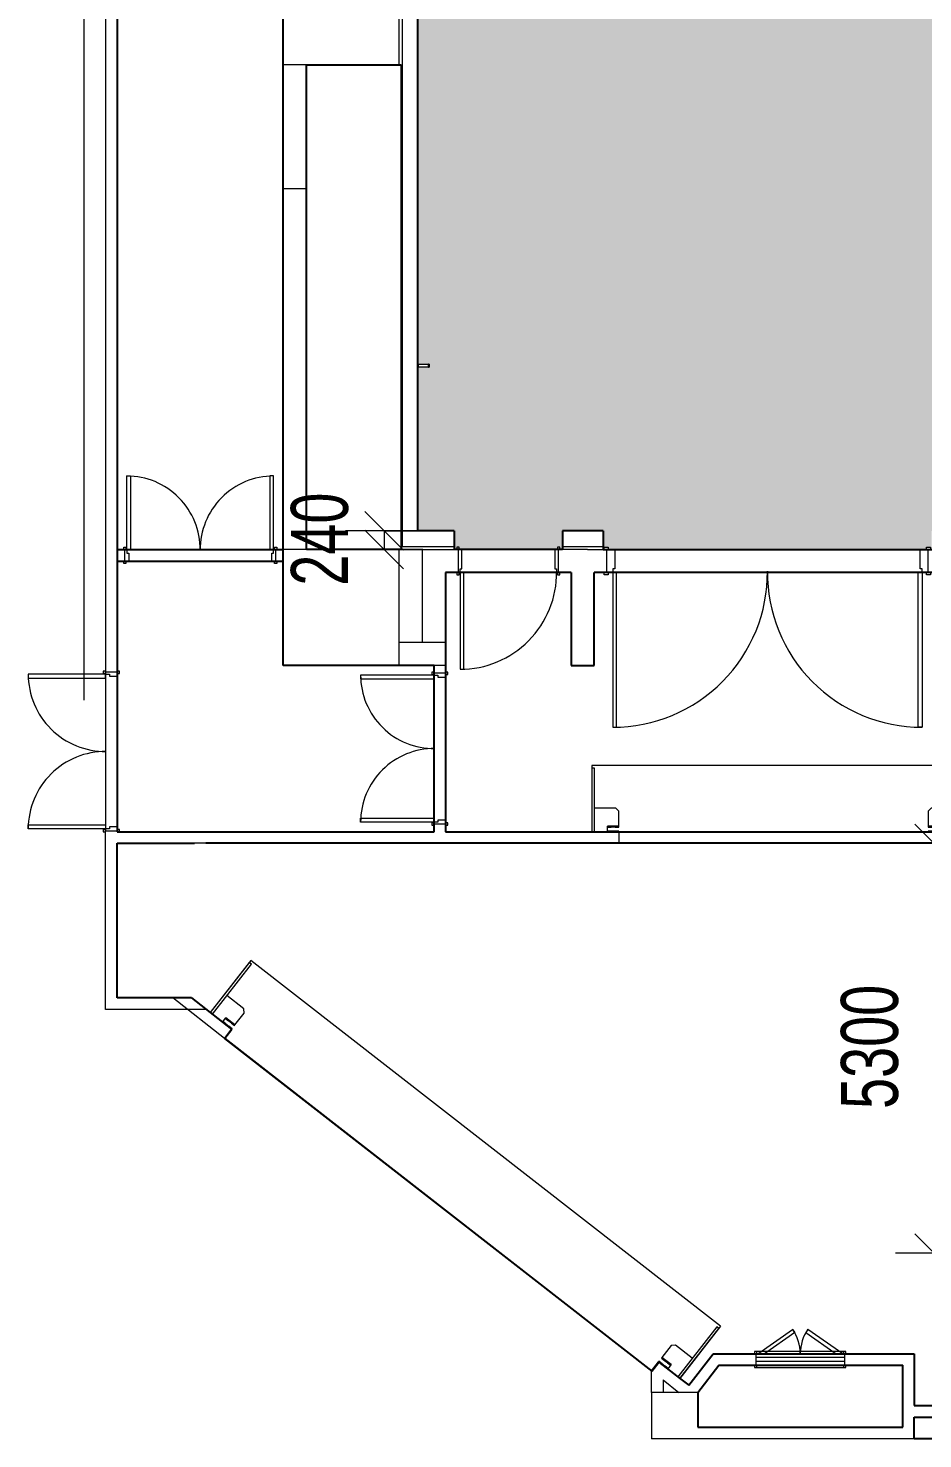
# Model space of a CAD drawing. Header units: millimetres. Extents: x 35540 to 832230, y -10956 to 416550.
# Drawn here: x 36639 to 48212, y -2143 to 16097 of the extents above; entities that cross this region are included whole.
import ezdxf

# ---------------------------------------------------------------- set-up
doc = ezdxf.new("R2010")
doc.units = ezdxf.units.MM
for name, color, linetype, lineweight in [('A-ANNO-DIMS', 211, 'Continuous', 5), ('A-ANNO-DIMS-500', 211, 'Continuous', 5), ('A-AREA-BNDY', 1, 'Continuous', 18), ('A-AREA-PATT', 32, 'Continuous', 5), ('A-DOOR', 31, 'Continuous', 5), ('A-DOOR-FRAM', 31, 'Continuous', 15), ('A-FLOR', 192, 'Continuous', 5), ('A-WALL', 113, 'Continuous', 5), ('Q-SPCQ', 91, 'Continuous', 5), ('S-BEAM', 12, 'Continuous', 5), ('S-COLS', 52, 'Continuous', 5)]:
    doc.layers.add(name, color=color, linetype=linetype, lineweight=lineweight)
doc.styles.add('Arial', font='arial.ttf', dxfattribs={"width": 0.7, "height": 737.649701})
doc.dimstyles.new('Linear_-_1_5mm_Arial', dxfattribs={"dimscale": 304.8, "dimtxt": 750, "dimasz": 1.64042, "dimexe": 1.64042, "dimexo": 0.0625, "dimgap": 0.82021, "dimtad": 1, "dimdec": 0, "dimzin": 0, "dimdsep": 46, "dimtxsty": 'Arial', "dimblk1": 'OBLIQUE', "dimblk2": 'OBLIQUE', "dimsah": 1, "dimcen": 0.09, "dimadec": 0, "dimazin": 0, "dimtfac": 1, "dimtdec": 4, "dimtix": 1, "dimtmove": 0, "dimatfit": 3, "dimfxl": 1.64042, "dimfxlon": 1, "dimtvp": 1, "dimtolj": 1, "dimtzin": 0, "dimarcsym": 2})

# ---------------------------------------------------------------- blocks, each defined once
blk = doc.blocks.new('DLN-Double Door__X03_ - _M19_1900 x 2450 _WH_-16954910-G_F U_F_A_')
at = {"layer": 'A-DOOR'}
for p, q in [((-900, -75), (-950, -75)), ((-950, -75), (-950, -1025)), ((-900, -1025), (-900, -75)), ((900, -75), (950, -75)), ((900, -1025), (900, -75)), ((950, -75), (950, -1025)), ((-950, -1025), (-900, -1025)), ((950, -1025), (900, -1025))]:
    blk.add_line(p, q, dxfattribs=at)
for centre, start, end in [((-950, -75), 270, 0.5), ((950, -75), 179.5, 270)]:
    blk.add_arc(centre, 950, start, end, dxfattribs=at)
at = {"layer": 'A-DOOR-FRAM'}
for p, q in [((-960, 105), (-990, 105)), ((-990, 105), (-990, 75)), ((-990, 75), (-960, 75)), ((-925, 75), (-975, 75)), ((-975, 75), (-975, -75)), ((-960, 75), (-960, 105)), ((-925, -25), (-925, 75)), ((925, 75), (925, -25)), ((975, 75), (925, 75)), ((990, 105), (960, 105)), ((960, 105), (960, 75)), ((960, 75), (990, 75)), ((975, -75), (975, 75)), ((990, 75), (990, 105)), ((-960, -75), (-990, -75)), ((-990, -75), (-990, -105)), ((-990, -105), (-960, -105)), ((-975, -75), (-950, -75)), ((-960, -105), (-960, -75)), ((-950, -75), (-950, -25)), ((-950, -25), (-925, -25)), ((925, -25), (950, -25)), ((950, -25), (950, -75)), ((950, -75), (975, -75)), ((990, -75), (960, -75)), ((960, -75), (960, -105)), ((960, -105), (990, -105)), ((990, -105), (990, -75))]:
    blk.add_line(p, q, dxfattribs=at)
blk = doc.blocks.new('DLN-Double Door__X03_ - _M50_2000 x 2450 _WH_-16954902-G_F U_F_A_')
at = {"layer": 'A-DOOR'}
for p, q in [((-950, -75), (-1000, -75)), ((-1000, -75), (-1000, -1075)), ((-950, -1075), (-950, -75)), ((950, -75), (1000, -75)), ((950, -1075), (950, -75)), ((1000, -75), (1000, -1075)), ((-1000, -1075), (-950, -1075)), ((1000, -1075), (950, -1075))]:
    blk.add_line(p, q, dxfattribs=at)
for centre, start, end in [((-1000, -75), 270, 0.5), ((1000, -75), 179.5, 270)]:
    blk.add_arc(centre, 1000, start, end, dxfattribs=at)
at = {"layer": 'A-DOOR-FRAM'}
for p, q in [((-1010, 105), (-1040, 105)), ((-1040, 105), (-1040, 75)), ((-1040, 75), (-1010, 75)), ((-975, 75), (-1025, 75)), ((-1025, 75), (-1025, -75)), ((-1010, 75), (-1010, 105)), ((-975, -25), (-975, 75)), ((975, 75), (975, -25)), ((1025, 75), (975, 75)), ((1040, 105), (1010, 105)), ((1010, 105), (1010, 75)), ((1010, 75), (1040, 75)), ((1025, -75), (1025, 75)), ((1040, 75), (1040, 105)), ((-1010, -75), (-1040, -75)), ((-1040, -75), (-1040, -105)), ((-1040, -105), (-1010, -105)), ((-1025, -75), (-1000, -75)), ((-1010, -105), (-1010, -75)), ((-1000, -75), (-1000, -25)), ((-1000, -25), (-975, -25)), ((975, -25), (1000, -25)), ((1000, -25), (1000, -75)), ((1000, -75), (1025, -75)), ((1040, -75), (1010, -75)), ((1010, -75), (1010, -105)), ((1010, -105), (1040, -105)), ((1040, -105), (1040, -75))]:
    blk.add_line(p, q, dxfattribs=at)
blk = doc.blocks.new('DLN-Single Door__X01_ - _M11_1250 x 2450 _WH_-16935540-G_F U_F_A_')
at = {"layer": 'A-DOOR'}
for p, q in [((-635, 180), (-665, 180)), ((-665, 180), (-665, 150)), ((-665, 150), (-635, 150)), ((-635, 150), (-635, 180)), ((665, 180), (635, 180)), ((635, 180), (635, 150)), ((635, 150), (665, 150)), ((665, 150), (665, 180)), ((-635, -150), (-665, -150)), ((-665, -150), (-665, -180)), ((-665, -180), (-635, -180)), ((-635, -180), (-635, -150)), ((-575, -150), (-625, -150)), ((-625, -150), (-625, -1400)), ((-575, -1400), (-575, -150)), ((665, -150), (635, -150)), ((635, -150), (635, -180)), ((635, -180), (665, -180)), ((665, -180), (665, -150)), ((-625, -1400), (-575, -1400))]:
    blk.add_line(p, q, dxfattribs=at)
blk.add_arc((-625, -150), 1250, 270, 0.5, dxfattribs=at)
at = {"layer": 'A-DOOR-FRAM'}
for p, q in [((-600, 150), (-650, 150)), ((-650, 150), (-650, -150)), ((-600, -100), (-600, 150)), ((600, 150), (600, -100)), ((650, 150), (600, 150)), ((650, -150), (650, 150)), ((-650, -150), (-625, -150)), ((-625, -150), (-625, -100)), ((-625, -100), (-600, -100)), ((600, -100), (625, -100)), ((625, -100), (625, -150)), ((625, -150), (650, -150))]:
    blk.add_line(p, q, dxfattribs=at)
blk = doc.blocks.new('S_S_ Roller Shutter _7000mm rw_ - 4500mm RW-16026256-G_F U_F_A_')
at = {"layer": 'A-DOOR'}
for p, q in [((-2350, -930), (-2350, -75)), ((-2315, -75), (-2350, -75)), ((-2350, -75), (-2350, -895)), ((-2315, -895), (-2315, -75)), ((2350, -75), (2315, -75)), ((2315, -75), (2315, -895)), ((2350, -930), (2350, -75)), ((2350, -895), (2350, -75)), ((-2350, -895), (-2315, -895)), ((2315, -895), (2350, -895)), ((-2350, -930), (2350, -930))]:
    blk.add_line(p, q, dxfattribs=at)
at = {"layer": 'A-DOOR', "lineweight": 15}
for p, q in [((-2150, -75), (-2315, -75)), ((-2150, -145), (-2150, -75)), ((-2150, -75), (-2150, -83)), ((-2000, -75), (-2150, -75)), ((-2150, -83), (-2100, -83)), ((-2150, -135), (-2150, -145)), ((-2100, -135), (-2150, -135)), ((-2000, -145), (-2150, -145)), ((-2150, -145), (-2000, -145)), ((-2100, -83), (-2100, -80)), ((-2100, -80), (-2050, -80)), ((-2100, -138), (-2100, -135)), ((-2050, -138), (-2100, -138)), ((-2050, -80), (-2050, -83)), ((-2050, -83), (-2000, -83)), ((-2000, -135), (-2050, -135)), ((-2050, -135), (-2050, -138)), ((-2000, -83), (-2000, -75)), ((-2000, -145), (-2000, -135)), ((-2000, -340), (-2000, -145)), ((2150, -75), (2000, -75)), ((2000, -75), (2000, -83)), ((2000, -83), (2050, -83)), ((2050, -135), (2000, -135)), ((2000, -135), (2000, -145)), ((2150, -145), (2000, -145)), ((2000, -145), (2000, -340)), ((2000, -145), (2150, -145)), ((2050, -83), (2050, -80)), ((2050, -80), (2100, -80)), ((2050, -138), (2050, -135)), ((2100, -138), (2050, -138)), ((2100, -80), (2100, -83)), ((2100, -83), (2150, -83)), ((2150, -135), (2100, -135)), ((2100, -135), (2100, -138)), ((2315, -75), (2150, -75)), ((2150, -75), (2150, -145)), ((2150, -83), (2150, -75)), ((2150, -145), (2150, -135)), ((-2040, -380), (-2000, -340)), ((2000, -340), (2040, -380)), ((-2315, -380), (-2040, -380)), ((2040, -380), (2315, -380))]:
    blk.add_line(p, q, dxfattribs=at)
blk = doc.blocks.new('S_S_ Roller Shutter _7000mm rw_ - 7000mm RW-16026281-G_F U_F_A_')
at = {"layer": 'A-DOOR'}
for p, q in [((-3850, -930), (-3850, -75)), ((-3815, -75), (-3850, -75)), ((-3850, -75), (-3850, -895)), ((-3815, -895), (-3815, -75)), ((3850, -75), (3815, -75)), ((3815, -75), (3815, -895)), ((3850, -930), (3850, -75)), ((3850, -895), (3850, -75)), ((-3850, -895), (-3815, -895)), ((3815, -895), (3850, -895)), ((-3850, -930), (3850, -930))]:
    blk.add_line(p, q, dxfattribs=at)
at = {"layer": 'A-DOOR', "lineweight": 15}
for p, q in [((-3650, -145), (-3650, -75)), ((-3650, -75), (-3650, -83)), ((-3650, -83), (-3600, -83)), ((-3650, -135), (-3650, -145)), ((-3600, -135), (-3650, -135)), ((-3500, -145), (-3650, -145)), ((-3650, -145), (-3500, -145)), ((-3600, -83), (-3600, -80)), ((-3600, -80), (-3550, -80)), ((-3600, -138), (-3600, -135)), ((-3550, -138), (-3600, -138)), ((-3550, -80), (-3550, -83)), ((-3550, -83), (-3500, -83)), ((-3500, -135), (-3550, -135)), ((-3550, -135), (-3550, -138)), ((-3500, -83), (-3500, -75)), ((-3500, -145), (-3500, -135)), ((-3500, -340), (-3500, -145)), ((3500, -75), (3500, -83)), ((3500, -83), (3550, -83)), ((3550, -135), (3500, -135)), ((3500, -135), (3500, -145)), ((3650, -145), (3500, -145)), ((3500, -145), (3500, -340)), ((3500, -145), (3650, -145)), ((3550, -83), (3550, -80)), ((3550, -80), (3600, -80)), ((3550, -138), (3550, -135)), ((3600, -138), (3550, -138)), ((3600, -80), (3600, -83)), ((3600, -83), (3650, -83)), ((3650, -135), (3600, -135)), ((3600, -135), (3600, -138)), ((3650, -75), (3650, -145)), ((3650, -83), (3650, -75)), ((3650, -145), (3650, -135)), ((-3540, -380), (-3500, -340)), ((3500, -340), (3540, -380)), ((-3815, -380), (-3540, -380)), ((3540, -380), (3815, -380))]:
    blk.add_line(p, q, dxfattribs=at)
blk = doc.blocks.new('DLN-Double Door-AP - _AP09_ 1100 x 2100 _WH_-10331321-G_F U_F_A_')
at = {"layer": 'A-DOOR'}
for p, q in [((575, 75), (-575, 75)), ((-575, 75), (-575, 25)), ((-575, 25), (-575, -25)), ((-575, 25), (575, 25)), ((575, 25), (575, 75)), ((575, -25), (575, 25)), ((-575, -25), (-575, -75)), ((-575, -25), (575, -25)), ((-575, -75), (575, -75)), ((-550, -75), (-99, -390)), ((-71, -350), (-463, -75)), ((71, -350), (463, -75)), ((550, -75), (99, -390)), ((575, -75), (575, -25)), ((-99, -390), (-71, -350)), ((99, -390), (71, -350))]:
    blk.add_line(p, q, dxfattribs=at)
for centre, start, end in [((-550, -75), 325, 359.9926), ((550, -75), 180.0074, 215)]:
    blk.add_arc(centre, 550, start, end, dxfattribs=at)
at = {"layer": 'A-DOOR-FRAM'}
for p, q in [((-560, 105), (-590, 105)), ((-590, 105), (-590, 75)), ((-590, 75), (-575, 75)), ((-560, 75), (-560, 105)), ((560, 105), (560, 75)), ((590, 105), (560, 105)), ((575, 75), (590, 75)), ((590, 75), (590, 105)), ((-575, -75), (-590, -75)), ((-590, -75), (-590, -105)), ((-590, -105), (-560, -105)), ((-560, -105), (-560, -75)), ((560, -75), (560, -105)), ((560, -105), (590, -105)), ((590, -75), (575, -75)), ((590, -105), (590, -75))]:
    blk.add_line(p, q, dxfattribs=at)
at = {"layer": 'A-DOOR-FRAM', "lineweight": 5}
for p, q in [((560, 105), (-560, 105)), ((-560, -105), (560, -105))]:
    blk.add_line(p, q, dxfattribs=at)
blk = doc.blocks.new('DLN-Double Door__M22_ - _M22_4000 x 4000 _WH_-13614099-G_F U_F_A_')
at = {"layer": 'A-DOOR'}
for p, q in [((-2000, 2150), (-1950, 2150)), ((-2000, 150), (-2000, 2150)), ((-1950, 2150), (-1950, 150)), ((1950, 2150), (1950, 150)), ((2000, 2150), (1950, 2150)), ((2000, 150), (2000, 2150)), ((-1950, 150), (-2000, 150)), ((1950, 150), (2000, 150))]:
    blk.add_line(p, q, dxfattribs=at)
for centre, start, end in [((-2000, 150), 359.5, 90), ((2000, 150), 90, 180.5)]:
    blk.add_arc(centre, 2000, start, end, dxfattribs=at)
at = {"layer": 'A-DOOR-FRAM'}
for p, q in [((-2110, 180), (-2060, 180)), ((-2110, 150), (-2110, 180)), ((-2060, 150), (-2110, 150)), ((-2075, 150), (-2000, 150)), ((-2075, -150), (-2075, 150)), ((-2060, 180), (-2060, 150)), ((-2000, 150), (-2000, 100)), ((-2000, 100), (-1975, 100)), ((-1975, 100), (-1975, -150)), ((1975, 100), (2000, 100)), ((1975, -150), (1975, 100)), ((2000, 150), (2075, 150)), ((2000, 100), (2000, 150)), ((2060, 150), (2060, 180)), ((2060, 180), (2110, 180)), ((2110, 150), (2060, 150)), ((2075, 150), (2075, -150)), ((2110, 180), (2110, 150)), ((-2110, -150), (-2060, -150)), ((-2110, -180), (-2110, -150)), ((-2060, -180), (-2110, -180)), ((-1975, -150), (-2075, -150)), ((-2060, -150), (-2060, -180)), ((2075, -150), (1975, -150)), ((2060, -180), (2060, -150)), ((2060, -150), (2110, -150)), ((2110, -180), (2060, -180)), ((2110, -150), (2110, -180))]:
    blk.add_line(p, q, dxfattribs=at)
blk = doc.blocks.new('BIT_Steel Rod Fixing Details - 145mm-15938180-G_F U_F_A_')
at = {"layer": 'Q-SPCQ'}
for p, q in [((-21, 0), (21, 0)), ((21, 0), (-21, 0)), ((-20, -140), (-20, -145)), ((-20, -140), (-14, -140)), ((20, -140), (-20, -140)), ((-20, -145), (20, -145)), ((20, -145), (-20, -145)), ((-15, -6), (-15, -140)), ((-14, -6), (-15, -6)), ((15, -6), (-15, -6)), ((-15, -140), (15, -140)), ((-6, -145), (6, -145)), ((6, -145), (-6, -145)), ((14, -140), (20, -140)), ((15, -140), (15, -6)), ((20, -145), (20, -140))]:
    blk.add_line(p, q, dxfattribs=at)
at = {"layer": 'Q-SPCQ', "flags": 128}
blk.add_lwpolyline([(-15, -6), (-9, -6), (4, -6), (14, -6), (15, -6)], dxfattribs=at)
blk = doc.blocks.new('DLN-Double Door__X03_ - _M19_1900 x 2450 _WH_-16956328-G_F U_F_A_')
at = {"layer": 'A-DOOR'}
for p, q in [((-950, 1025), (-900, 1025)), ((-950, 75), (-950, 1025)), ((-900, 1025), (-900, 75)), ((900, 1025), (900, 75)), ((950, 1025), (900, 1025)), ((950, 75), (950, 1025)), ((-900, 75), (-950, 75)), ((900, 75), (950, 75))]:
    blk.add_line(p, q, dxfattribs=at)
for centre, start, end in [((-950, 75), 359.5, 90), ((950, 75), 90, 180.5)]:
    blk.add_arc(centre, 950, start, end, dxfattribs=at)
at = {"layer": 'A-DOOR-FRAM'}
for p, q in [((-990, 105), (-960, 105)), ((-990, 75), (-990, 105)), ((-960, 75), (-990, 75)), ((-975, 75), (-950, 75)), ((-975, -75), (-975, 75)), ((-960, 105), (-960, 75)), ((-950, 75), (-950, 25)), ((-950, 25), (-925, 25)), ((-925, 25), (-925, -75)), ((925, 25), (950, 25)), ((925, -75), (925, 25)), ((950, 75), (975, 75)), ((950, 25), (950, 75)), ((960, 75), (960, 105)), ((960, 105), (990, 105)), ((990, 75), (960, 75)), ((975, 75), (975, -75)), ((990, 105), (990, 75)), ((-990, -75), (-960, -75)), ((-990, -105), (-990, -75)), ((-960, -105), (-990, -105)), ((-925, -75), (-975, -75)), ((-960, -75), (-960, -105)), ((975, -75), (925, -75)), ((960, -105), (960, -75)), ((960, -75), (990, -75)), ((990, -105), (960, -105)), ((990, -75), (990, -105))]:
    blk.add_line(p, q, dxfattribs=at)
blk = doc.blocks.new('DIMBLOCK29-G_F U_F_A_')
at = {"layer": 'A-ANNO-DIMS-500'}
for p, q in [((41245, 9597), (40995, 9847)), ((41745, 9597), (40745, 9597)), ((41245, 9357), (40995, 9607)), ((41245, 9597), (41245, 9357)), ((41245, 9597), (41495, 9347)), ((41245, 9597), (41745, 9597)), ((41745, 9357), (40745, 9357)), ((41245, 9357), (41495, 9107)), ((41245, 9357), (41745, 9357))]:
    blk.add_line(p, q, dxfattribs=at)
at = {"layer": 'A-ANNO-DIMS-500', "color": 0, "insert": (40038, 8889), "char_height": 737.6, "width": 1412.31, "attachment_point": 1, "rotation": 90, "line_spacing_factor": 0.938532, "style": 'Arial'}
blk.add_mtext('240', dxfattribs=at)
blk = doc.blocks.new('_Oblique')
at = {"color": 0, "linetype": 'ByBlock', "lineweight": -2}
blk.add_line((-0.5, -0.5), (0.5, 0.5), dxfattribs=at)
blk = doc.blocks.new('DIMBLOCK34-G_F U_F_A_')
at = {"layer": 'A-ANNO-DIMS-500'}
for p, q in [((48360, 5557), (48110, 5807)), ((48860, 5557), (47860, 5557)), ((48360, 5557), (48360, 257)), ((48360, 5557), (48610, 5307)), ((48360, 5557), (48860, 5557)), ((48360, 257), (48110, 507)), ((48860, 257), (47860, 257)), ((48360, 257), (48610, 7)), ((48360, 257), (48860, 257))]:
    blk.add_line(p, q, dxfattribs=at)
at = {"layer": 'A-ANNO-DIMS-500', "color": 0, "insert": (47153, 2123), "char_height": 737.6, "width": 1883.08, "attachment_point": 1, "rotation": 90, "line_spacing_factor": 0.938532, "style": 'Arial'}
blk.add_mtext('5300', dxfattribs=at)

msp = doc.modelspace()

# ---------------------------------------------------------------- hatches: boundary and pattern name
at = {"layer": 'A-AREA-PATT'}
h = msp.add_hatch(color=231, dxfattribs=at)
h.paths.add_polyline_path([(51158.1, 9357.5), (52476.8, 9362), (52476.8, 9387.5), (52506.8, 9387.5), (52506.8, 9357.5), (52541.8, 9357.5), (52541.8, 9597.5), (57189.3, 9597.5), (57189.3, 9607.5), (57669.3, 9607.5), (57674.3, 9597.5), (60889.3, 9597.5), (60889.3, 9357.5), (60949.3, 9357.5), (60949.3, 9387.5), (60979.3, 9387.5), (60979.3, 9357.5), (62999.3, 9359), (62999.3, 9387.5), (63029.3, 9387.5), (63029.3, 9357.5), (63089.3, 9357.5), (63089.3, 9597.5), (74949.3, 9597.8), (74949.3, 9797.5), (75189.3, 9797.5), (75189.3, 9877.5), (75159.3, 9877.5), (75159.3, 9907.5), (75189.3, 9907.5), (75189.3, 11697.5), (75159.3, 11697.5), (75159.8, 11727.5), (75189.3, 11727.5), (75189.3, 11997.5), (75149.3, 11997.5), (75149.3, 11797.5), (74949.3, 11797.5), (74949.3, 27667.5), (75149.3, 27667.5), (75149.3, 27467.5), (75189.3, 27467.5), (75189.3, 27732.5), (75159.3, 27732.5), (75159.3, 27762.5), (75189.3, 27762.5), (75189.3, 29552.5), (75159.3, 29552.5), (75159.3, 29582.5), (75189.3, 29582.5), (75189.3, 29667.5), (74949.3, 29667.5), (74944.3, 29857.5), (73979.3, 29857.5), (73979.3, 29867.5), (62529.3, 29867.5), (62529.3, 29837.5), (62499.3, 29837.5), (62499.3, 29867.5), (60479.3, 29867.5), (60477.5, 29837.5), (60449.3, 29837.5), (60449.3, 29867.5), (52539.2, 29867.7), (52539.3, 30107.4), (52479.3, 30107.4), (52478, 30077.5), (52449.3, 30077.5), (52449.3, 30107.4), (50438.8, 30107.5), (50438.8, 29867.5), (43589.3, 29867.5), (43589.3, 30107.5), (43554.3, 30107.5), (43550.3, 30077.5), (43524.3, 30077.5), (43524.3, 30107.5), (42254.3, 30107.5), (42254.3, 30077.5), (42224.3, 30077.5), (42224.3, 30107.5), (42189.3, 30107.5), (42189.3, 29867.5), (41679.3, 29866.6), (41679.4, 9597.5), (42150.3, 9597.5), (42150.3, 9357.5), (42185.3, 9357.5), (42185.3, 9387.5), (42215.3, 9387.5), (42215.3, 9357.5), (43485.3, 9357.5), (43485.3, 9387.5), (43515.3, 9387.5), (43515.3, 9357.5), (43550.3, 9357.5), (43550.3, 9597.5), (44076.5, 9597.5), (44082, 9357.5), (44091.5, 9357.5), (44091.5, 9387.5), (44141.5, 9384.7), (44141.5, 9357.5), (48261.5, 9361.2), (48261.5, 9387.5), (48311.5, 9387.5), (48311.5, 9357.5), (48326.5, 9357.5), (48326.5, 9597.5), (50361.8, 9597.5), (50367.4, 9357.5), (50426.8, 9357.5), (50426.8, 9387.5), (50456.8, 9387.5), (50456.8, 9357.5), (50491.8, 9357.5)], flags=0)
h.paths.add_polyline_path([(41819.4, 11718.6), (41685.4, 11724.5), (41685.4, 11747.5), (41819.4, 11743.1), (41819.4, 11719.5)], flags=0)
h.paths.add_polyline_path([(41819.4, 17718.6), (41685.4, 17724.5), (41685.4, 17747.5), (41819.4, 17743.1), (41819.4, 17719.5)], flags=0)
h.paths.add_polyline_path([(41819.4, 21718.6), (41685.4, 21724.5), (41685.4, 21747.5), (41819.4, 21743.1), (41819.4, 21719.5)], flags=0)
h.paths.add_polyline_path([(41819.4, 27718.6), (41685.4, 27724.5), (41685.4, 27747.5), (41819.4, 27743.1), (41819.4, 27719.5)], flags=0)

# ---------------------------------------------------------------- linework, layer by layer
at = {"layer": 'A-AREA-BNDY', "color": 7, "lineweight": 25}
for p, q in [((37789.3, 31457.5), (37789.3, 5707.5)), ((39939.3, 7857.5), (39939.3, 31457.5)), ((41679.3, 9597.5), (41679.3, 29867.5)), ((40239.3, 15624.2), (41464.3, 15624.2)), ((40239.3, 9357.5), (40239.3, 15624.2)), ((41464.3, 15624.2), (41464.3, 9357.5)), ((42150.3, 9597.5), (41679.3, 9597.5)), ((42150.3, 9597.5), (42150.3, 9357.5)), ((43550.3, 9597.5), (43550.3, 9357.5)), ((44076.5, 9597.5), (43550.3, 9597.5)), ((44076.5, 9597.5), (44076.5, 9357.5)), ((37789.3, 9357.5), (39939.3, 9357.5)), ((41464.3, 9357.5), (40239.3, 9357.5)), ((43550.3, 9357.5), (42150.3, 9357.5)), ((44076.5, 9357.5), (48326.5, 9357.5)), ((37789.3, 9207.5), (39939.3, 9207.5)), ((42039.3, 9057.5), (42039.3, 5707.5)), ((43661.3, 9057.5), (42039.3, 9057.5)), ((43661.3, 9057.5), (43661.3, 7857.5)), ((48441.8, 9057.5), (43961.3, 9057.5)), ((43961.3, 7857.5), (43961.3, 9057.5)), ((41889.3, 7857.5), (39939.3, 7857.5)), ((41889.3, 5707.5), (41889.3, 7857.5)), ((43661.3, 7857.5), (43961.3, 7857.5)), ((37789.3, 5707.5), (41889.3, 5707.5)), ((42039.3, 5707.5), (50091.8, 5707.5)), ((37789.3, 5557.5), (38789.3, 5557.5)), ((37789.3, 3557.5), (37789.3, 5557.5)), ((49301.8, 5557.5), (38939.3, 5557.5)), ((38752.9, 3557.5), (37789.3, 3557.5)), ((38752.9, 3557.5), (39275.3, 3150.7)), ((39275.3, 3150.7), (39183.2, 3032.3)), ((39183.2, 3032.3), (44706, -1268.6)), ((45183.4, -1450.4), (45501.1, -1042.5)), ((45501.1, -1042.5), (48101.8, -1042.5)), ((48101.8, -1042.5), (48101.8, -1712.5)), ((44706, -1268.6), (44798.2, -1150.3)), ((44798.2, -1150.3), (45080.5, -1370.2)), ((45301.8, -1542.5), (45574.4, -1192.5)), ((45574.4, -1192.5), (47951.8, -1192.5)), ((47951.8, -1992.5), (47951.8, -1192.5)), ((45080.5, -1370.2), (45183.4, -1450.4)), ((45301.8, -1542.5), (45301.8, -1992.5)), ((48101.8, -1712.5), (49301.8, -1712.5)), ((45301.8, -1992.5), (47951.8, -1992.5)), ((48101.8, -2142.5), (48101.8, -1862.5)), ((48101.8, -1862.5), (49301.8, -1862.5)), ((49301.8, -2142.5), (48101.8, -2142.5))]:
    msp.add_line(p, q, dxfattribs=at)
at = {"layer": 'A-FLOR'}
for p, q in [((42150.3, 9397.5), (42150.3, 9357.5)), ((42250.3, 9357.5), (43450.3, 9357.5)), ((43450.3, 9357.5), (42250.3, 9357.5)), ((43550.3, 9357.5), (43550.3, 9397.5)), ((44076.5, 9397.5), (44076.5, 9357.5)), ((44226.5, 9357.5), (48176.5, 9357.5)), ((48176.5, 9357.5), (44226.5, 9357.5)), ((41889.3, 7772.5), (41889.3, 7857.5)), ((42039.3, 7857.5), (42039.3, 7772.5)), ((37639.3, 7745), (37639.3, 5745)), ((41889.3, 7732.5), (41889.3, 5832.5)), ((41889.3, 5707.5), (41889.3, 5792.5)), ((42039.3, 5792.5), (42039.3, 5707.5)), ((44281.8, 5707.5), (48281.8, 5707.5)), ((48281.8, 5707.5), (44281.8, 5707.5)), ((38508.8, 3557.5), (38752.9, 3557.5)), ((38752.9, 3557.5), (38945.5, 3407.5)), ((39179, 3035.6), (44701.8, -1265.4))]:
    msp.add_line(p, q, dxfattribs=at)
at = {"layer": 'A-WALL', "lineweight": 18}
for p, q in [((37639.3, 31817.5), (37639.3, 7785)), ((37789.3, 9357.5), (37789.3, 31457.5)), ((41479.3, 9397.5), (41479.3, 30067.5)), ((41679.3, 29867.5), (41679.3, 9597.5)), ((39939.3, 10607.5), (39939.3, 14024.2)), ((40239.3, 14024.2), (40239.3, 10607.5)), ((42150.3, 9597.5), (41679.3, 9597.5)), ((42150.3, 9597.5), (42150.3, 9397.5)), ((44076.5, 9597.5), (43550.3, 9597.5)), ((43550.3, 9597.5), (43550.3, 9397.5)), ((44076.5, 9597.5), (44076.5, 9397.5)), ((37789.3, 9357.5), (37874.3, 9357.5)), ((39939.3, 9357.5), (39854.3, 9357.5)), ((39939.3, 9207.5), (39939.3, 9357.5)), ((41479.3, 9397.5), (42150.3, 9397.5)), ((41739.3, 8157.5), (41739.3, 9357.5)), ((41739.3, 9357.5), (42185.3, 9357.5)), ((43872.3, 9357.5), (43515.3, 9357.5)), ((43550.3, 9397.5), (44076.5, 9397.5)), ((43872.3, 9357.5), (44091.5, 9357.5)), ((37789.3, 7785), (37789.3, 9207.5)), ((37789.3, 9207.5), (37874.3, 9207.5)), ((39939.3, 9207.5), (39854.3, 9207.5)), ((42039.3, 9057.5), (42039.3, 8157.5)), ((42039.3, 9057.5), (42185.3, 9057.5)), ((43515.3, 9057.5), (43661.3, 9057.5)), ((43661.3, 7857.5), (43661.3, 9057.5)), ((43961.3, 9057.5), (43961.3, 7857.5)), ((44091.5, 9057.5), (43961.3, 9057.5)), ((43661.3, 7857.5), (43961.3, 7857.5)), ((37639.3, 3407.5), (37639.3, 5705)), ((37819.3, 5707.5), (41889.3, 5707.5)), ((42039.3, 5707.5), (43827.3, 5707.5)), ((43931.8, 5707.5), (43827.3, 5707.5)), ((44281.8, 5707.5), (44281.8, 5557.5)), ((37789.3, 5557.5), (37789.3, 3557.5)), ((43827.3, 5557.5), (37789.3, 5557.5)), ((44281.8, 5557.5), (43827.3, 5557.5)), ((37789.3, 3557.5), (38508.8, 3557.5)), ((39179, 3035.6), (38508.8, 3557.5)), ((38945.5, 3407.5), (37639.3, 3407.5)), ((38945.5, 3407.5), (38995, 3369)), ((39022.6, 3347.5), (39271.1, 3153.9)), ((39179, 3035.6), (39271.1, 3153.9)), ((45183.4, -1450.4), (45501.1, -1042.5)), ((45501.1, -1042.5), (46036.8, -1042.5)), ((48101.8, -1042.5), (47216.8, -1042.5)), ((48101.8, -1042.5), (48101.8, -1712.5)), ((44701.8, -1265.4), (44794, -1147)), ((44701.8, -1542.5), (44701.8, -1265.4)), ((45042.5, -1340.6), (44794, -1147)), ((45574.4, -1192.5), (45301.8, -1542.5)), ((45574.4, -1192.5), (46036.8, -1192.5)), ((47951.8, -1192.5), (47216.8, -1192.5)), ((47951.8, -1992.5), (47951.8, -1192.5)), ((44851.8, -1382.2), (45057.7, -1542.5)), ((44851.8, -1382.2), (44851.8, -1542.5)), ((45183.4, -1450.4), (45070.1, -1362.1)), ((44851.8, -1542.5), (44701.8, -1542.5)), ((48211.8, -1712.5), (48101.8, -1712.5)), ((45301.8, -1992.5), (47951.8, -1992.5)), ((48101.8, -1862.5), (48101.8, -2142.5)), ((48211.8, -1862.5), (48101.8, -1862.5)), ((48101.8, -2142.5), (45301.8, -2142.5))]:
    msp.add_line(p, q, dxfattribs=at)
at = {"layer": 'A-WALL', "color": 253, "lineweight": 20}
for p, q in [((39939.3, 14024.2), (39939.3, 15624.2)), ((40239.3, 15624.2), (40239.3, 14024.2)), ((39939.3, 14024.2), (40239.3, 14024.2)), ((39939.3, 10607.5), (39939.3, 9357.5)), ((40239.3, 10607.5), (40239.3, 9357.5)), ((41439.3, 8157.5), (42039.3, 8157.5)), ((42039.3, 7857.5), (42039.3, 8157.5)), ((42039.3, 7857.5), (41439.3, 7857.5)), ((45301.8, -1542.5), (44701.8, -1542.5)), ((44701.8, -1542.5), (44701.8, -2142.5)), ((45301.8, -1992.5), (45301.8, -1542.5)), ((45301.8, -2142.5), (44701.8, -2142.5))]:
    msp.add_line(p, q, dxfattribs=at)
at = {"layer": 'S-BEAM'}
msp.add_line((37364.3, 7407.5), (37364.3, 17607.5), dxfattribs=at)
at = {"layer": 'S-COLS', "color": 253, "lineweight": 20}
for p, q in [((39939.3, 16424.2), (39939.3, 15624.2)), ((41439.3, 15624.2), (41439.3, 16424.2)), ((41439.3, 15624.2), (40239.3, 15624.2)), ((39939.3, 9357.5), (39939.3, 7857.5)), ((41439.3, 9357.5), (40239.3, 9357.5)), ((41439.3, 8157.5), (41439.3, 9357.5)), ((41439.3, 7857.5), (39939.3, 7857.5))]:
    msp.add_line(p, q, dxfattribs=at)
at = {"layer": 'S-COLS', "color": 9}
for p, q in [((40239.3, 15624.2), (39939.3, 15624.2)), ((40239.3, 9357.5), (39939.3, 9357.5)), ((41439.3, 7857.5), (41439.3, 8157.5))]:
    msp.add_line(p, q, dxfattribs=at)

# ---------------------------------------------------------------- block references
at = {"layer": 'A-DOOR'}
for name, p in [('DLN-Double Door__X03_ - _M19_1900 x 2450 _WH_-16956328-G_F U_F_A_', (38864.3, 9282.5)), ('DLN-Single Door__X01_ - _M11_1250 x 2450 _WH_-16935540-G_F U_F_A_', (42850.3, 9207.5))]:
    msp.add_blockref(name, p, dxfattribs=at)
for name, p, rotation in [('DLN-Double Door__M22_ - _M22_4000 x 4000 _WH_-13614099-G_F U_F_A_', (46201.5, 9207.5), 180), ('DLN-Double Door__X03_ - _M50_2000 x 2450 _WH_-16954902-G_F U_F_A_', (37714.3, 6745), 270.0000000000002), ('DLN-Double Door__X03_ - _M19_1900 x 2450 _WH_-16954910-G_F U_F_A_', (41964.3, 6782.5), 270), ('S_S_ Roller Shutter _7000mm rw_ - 4500mm RW-16026256-G_F U_F_A_', (46281.8, 5632.5), 180), ('S_S_ Roller Shutter _7000mm rw_ - 7000mm RW-16026281-G_F U_F_A_', (41986.5, 944.3), 142.0899020367055), ('DLN-Double Door-AP - _AP09_ 1100 x 2100 _WH_-10331321-G_F U_F_A_', (46626.8, -1117.5), 180)]:
    msp.add_blockref(name, p, dxfattribs=dict(at, rotation=rotation))
at = {"layer": 'Q-SPCQ', "rotation": 89.99999999999586}
msp.add_blockref('BIT_Steel Rod Fixing Details - 145mm-15938180-G_F U_F_A_', (41679.4, 11732.5), dxfattribs=at)

# ---------------------------------------------------------------- dimensions: what is measured, and where the dimension line sits
at = {"layer": 'A-ANNO-DIMS'}
for base, p1, p2, override, picture, middle in [((41245, 9357.5), (41745, 9597.5), (41745, 9357.5), {"dimpost": '<>', "dimfxl": 240.000005}, 'DIMBLOCK29-G_F U_F_A_', (40618.4, 9477.5)), ((48359.9, 257.5), (48859.9, 5557.5), (48859.9, 257.5), {"dimpost": '<>', "dimfxl": 5300}, 'DIMBLOCK34-G_F U_F_A_', (47733, 2907.5))]:
    dim = msp.add_linear_dim(base=base, p1=p1, p2=p2, angle=90, dimstyle='Linear_-_1_5mm_Arial', override=override, dxfattribs=at)
    dim.commit()
    dim.dimension.update_dxf_attribs({"geometry": picture, "text_midpoint": middle})

doc.saveas('drawing.dxf')
